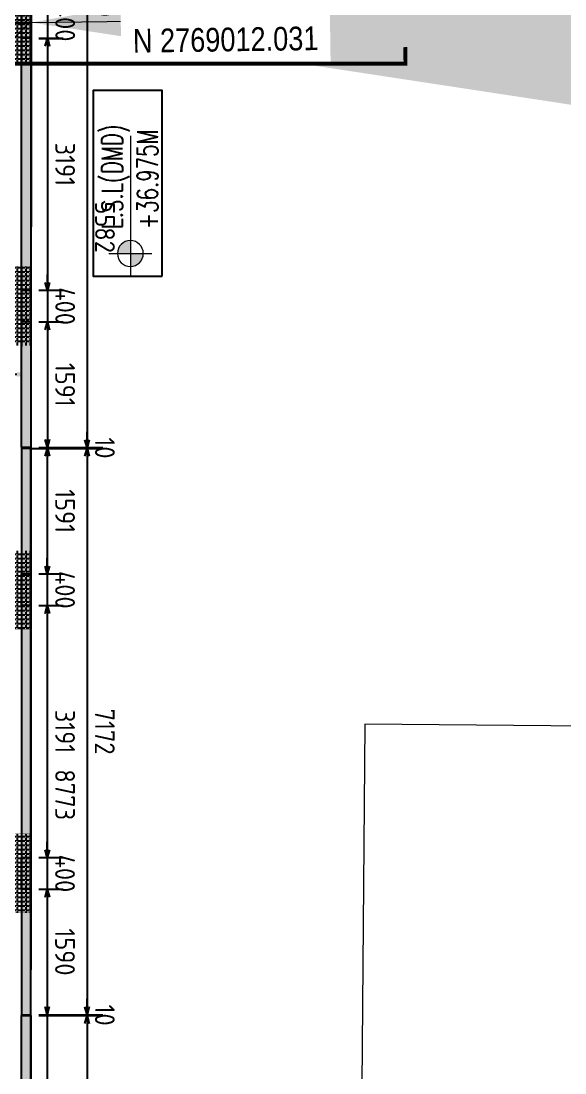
# Model space of a CAD drawing. Header units: centimetres. Extents: x -6122352 to 7132207, y -1694241 to 1947892.
# Drawn here: x 255440 to 262330, y -121795 to -108475 of the extents above; entities that cross this region are included whole.
import ezdxf

# ---------------------------------------------------------------- set-up
doc = ezdxf.new("R2010")
doc.units = ezdxf.units.CM
doc.header["$MEASUREMENT"] = 0
doc.header["$PDMODE"] = 66
doc.header["$PDSIZE"] = 100
doc.linetypes.add('DASHED2', pattern=[0.375, 0.25, -0.125])
doc.linetypes.add('DU23023_KAA_00_XX_M2_TR_KPTB_0024$0$DU23023_KAA_00_XX_M2_TR_XRBS_0024$0$PHANTOM2', pattern=[1.25, 0.625, -0.125, 0.125, -0.125, 0.125, -0.125])
for name, color, linetype in [('00-MI-DIM', 7, 'Continuous'), ('@MI-FOOTINGS', 7, 'Continuous'), ('@MI-REF LAYER', 7, 'Continuous'), ('@MI-TYPE-01', 30, 'Continuous'), ('@MI-TYPE-02', 6, 'Continuous'), ('XREF1$0$S-LEVELS', 2, 'Continuous'), ('XREF1$0$TYPICAL NEW PROFILE', 3, 'Continuous')]:
    doc.layers.add(name, color=color, linetype=linetype)
for name, color, linetype, lineweight, true_color in [('08-Compound Wall-2', 6, 'Continuous', 25, 0xff00ff), ('23585-XR-AR-DAMAC PLOT LIMITS$0$1-End units', 7, 'Continuous', 5, 0xf8991e), ('23585-XR-AR-DAMAC PLOT LIMITS$0$1-Open Space', 7, 'Continuous', 5, 0x90cf5a), ('23585-XR-AR-DAMAC PLOT LIMITS$0$1-Utility', 7, 'Continuous', 5, 0x8db1ff)]:
    doc.layers.add(name, color=color, linetype=linetype, lineweight=lineweight, true_color=true_color)
doc.layers.add('A-ANNO-TEXT', color=3, linetype='Continuous', lineweight=25)
doc.layers.add('XREF1$0$36-TAGLVL', color=23, linetype='Continuous', lineweight=9)
doc.styles.add('Gen-Text', font='arial.ttf', dxfattribs={"height": 2.5})
doc.styles.add('JWC BHQ 3.00', font='swissc.ttf', dxfattribs={"height": 3})
doc.styles.add('Schueco-BEMSTIL', font='isocpeur.ttf', dxfattribs={"width": 0.9})
doc.styles.get("Standard").update_dxf_attribs({"font": 'arial.ttf'})
doc.styles.add('XREF1$0$DLT_TEXT', font='romans.shx', dxfattribs={"width": 0.7})
doc.dimstyles.new('Dim Arrow Ann', dxfattribs={"dimtxt": 2.5, "dimasz": 3, "dimexe": 1.5, "dimexo": 1.5, "dimgap": 1, "dimtad": 1, "dimdec": 0, "dimlfac": 1000, "dimzin": 0, "dimdsep": 46, "dimtxsty": 'Gen-Text', "dimblk": 'ARCHTICK', "dimcen": 0, "dimclrd": 7, "dimclre": 7, "dimclrt": 7, "dimadec": 0, "dimazin": 0, "dimtfac": 1, "dimtdec": 0, "dimtofl": 0, "dimtmove": 2, "dimatfit": 3, "dimfxl": 1, "dimtolj": 1, "dimtzin": 0, "dimlwd": 0, "dimlwe": 0, "dimarcsym": 0})
doc.dimstyles.new('MI- JWC-TXT-2.5 MM', dxfattribs={"dimscale": 1.5, "dimtxt": 2.5, "dimasz": 1, "dimexe": 2, "dimexo": 1, "dimgap": 1, "dimtad": 1, "dimdec": 0, "dimdsep": 46, "dimtxsty": 'Schueco-BEMSTIL', "dimblk": 'OPEN30', "dimcen": 0, "dimdle": 2, "dimclrd": 140, "dimclre": 8, "dimclrt": 40, "dimadec": 0, "dimazin": 2, "dimtfac": 1, "dimtdec": 0, "dimtix": 1, "dimtmove": 2, "dimatfit": 3, "dimldrblk": 'OPEN', "dimfxl": 2, "dimlwd": -1, "dimlwe": -1, "dimarcsym": 0})
doc.dimstyles.get("Standard").update_dxf_attribs({"dimtxt": 5, "dimasz": 0.5, "dimexe": 0.18, "dimexo": 0.0625, "dimgap": 0.09, "dimtad": 0, "dimtih": 1, "dimtoh": 1, "dimdec": 0, "dimzin": 0, "dimdsep": 46, "dimtxsty": 'Standard', "dimcen": 0.09, "dimadec": 0, "dimazin": 0, "dimtfac": 1, "dimtdec": 0, "dimtofl": 0, "dimtmove": 0, "dimatfit": 3, "dimfxl": 1, "dimtolj": 1, "dimtzin": 0, "dimarcsym": 0})

# ---------------------------------------------------------------- blocks, each defined once
blk = doc.blocks.new('23585-XR-AR-BOUNDARY WALLS AND SETBACKS')
at = {"layer": '08-Compound Wall-2'}
blk.add_lwpolyline([(496661.888, 2768995.669), (496662.023, 2768995.817), (496644.328, 2769012.031), (496626.633, 2769028.244), (496626.498, 2769028.097)], dxfattribs=at)
blk = doc.blocks.new('A$C9d9485f6')
at = {"layer": 'A-ANNO-TEXT', "rotation": 312.4881850805905}
blk.add_blockref('23585-XR-AR-BOUNDARY WALLS AND SETBACKS', (-2377088.535, -1504219.252), dxfattribs=at)
blk = doc.blocks.new('23585-XR-AR-DAMAC PLOT LIMITS')
at = {"layer": '23585-XR-AR-DAMAC PLOT LIMITS$0$1-End units', "color": 251, "true_color": 0x636466}
for points in [[(496644.328, 2769012.031), (496638.148, 2769005.286), (496620.453, 2769021.5), (496626.633, 2769028.244)], [(496662.023, 2768995.817), (496655.843, 2768989.073), (496638.148, 2769005.286), (496644.328, 2769012.031)]]:
    blk.add_lwpolyline(points, close=True, dxfattribs=at)
at = {"layer": '23585-XR-AR-DAMAC PLOT LIMITS$0$1-Open Space', "color": 251, "true_color": 0x636466}
blk.add_lwpolyline([(496662.375, 2769009.468), (496665.774, 2769006.307), (496666.016, 2769000.175), (496662.023, 2768995.817), (496644.328, 2769012.031), (496626.633, 2769028.244), (496630.832, 2769032.828), (496637.009, 2769033.075), (496637.723, 2769032.411), (496633.553, 2769027.938), (496638.015, 2769023.778), (496642.189, 2769028.255), (496643.548, 2769026.99), (496647.941, 2769022.901), (496652.333, 2769018.814), (496656.725, 2769014.727), (496657.91, 2769013.624), (496653.736, 2769009.147), (496658.197, 2769004.987)], close=True, dxfattribs=at)
at = {"layer": '23585-XR-AR-DAMAC PLOT LIMITS$0$1-Utility', "color": 251, "true_color": 0x636466}
blk.add_lwpolyline([(496661.117, 2769010.639), (496657.91, 2769013.624), (496653.736, 2769009.147), (496658.197, 2769004.987), (496662.375, 2769009.468)], close=True, dxfattribs=at)
blk = doc.blocks.new('A$Cf093b529')
at = {"layer": 'A-ANNO-TEXT'}
blk.add_blockref('23585-XR-AR-DAMAC PLOT LIMITS', (-495391.99, -2768603.442), dxfattribs=at)
blk = doc.blocks.new('_ArchTick')
at = {"color": 0, "linetype": 'ByBlock', "const_width": 0.15}
blk.add_lwpolyline([(-0.5, -0.5), (0.5, 0.5)], dxfattribs=at)
blk = doc.blocks.new('A$Cd6a0eabc')
at = {"color": 1, "true_color": 0xeb0000, "const_width": 0.008}
blk.add_lwpolyline([(45.15, 0), (39.15, 0), (33.15, 0), (27.15, 0), (21.15, 0), (15.15, 0), (9.15, 0), (0, 0), (0, 24), (9.15, 24.001), (15.15, 24), (21.15, 24), (27.15, 24), (33.15, 24), (39.15, 24), (45.15, 24), (54.298, 24), (54.297, 0)], close=True, dxfattribs=at)
blk = doc.blocks.new('A$Cd086fac5')
at = {"color": 1, "true_color": 0xeb0000, "const_width": 0.008}
blk.add_lwpolyline([(45.148, 0), (39.148, 0), (33.148, 0), (27.148, 0), (21.148, 0), (15.148, 0), (9.148, 0), (0.001, 0), (0, 24), (9.148, 24), (15.148, 24), (21.148, 24), (27.148, 24), (33.148, 24), (39.148, 24), (45.148, 24), (54.298, 24), (54.298, 0)], close=True, dxfattribs=at)
blk = doc.blocks.new('A$C1c81b485')
at = {"color": 1, "true_color": 0xeb0000, "const_width": 0.008}
blk.add_lwpolyline([(46.897, -23.48), (40.897, -23.48), (34.897, -23.48), (28.897, -23.48), (22.897, -23.48), (16.897, -23.48), (10.897, -23.48), (1.75, -23.48), (1.749, 0.52), (10.897, 0.52), (16.897, 0.52), (22.897, 0.52), (28.897, 0.52), (34.897, 0.52), (40.897, 0.52), (46.897, 0.52), (56.047, 0.52), (56.047, -23.48)], close=True, dxfattribs=at)
blk = doc.blocks.new('*D501')
at = {"color": 0, "lineweight": -2, "transparency": 16777216}
for p, q in [((494371.069, 2767879.89), (494371.069, 2767880.22)), ((494374.067, 2767879.865), (494374.067, 2767880.22)), ((494373.887, 2767880.04), (494371.249, 2767880.04))]:
    blk.add_line(p, q, dxfattribs=at)
at = {"color": 0, "transparency": 16777216}
for points in [[(494371.249, 2767880.07), (494371.249, 2767880.01), (494371.069, 2767880.04)], [(494373.887, 2767880.07), (494373.887, 2767880.01), (494374.067, 2767880.04)]]:
    blk.add_solid(points, dxfattribs=at)
at = {"layer": 'Defpoints', "color": 0, "transparency": 16777216}
for p in [(494371.069, 2767880.04), (494371.069, 2767879.827), (494374.067, 2767879.803)]:
    blk.add_point(p, dxfattribs=at)
at = {"color": 0, "transparency": 16777216, "insert": (494372.568, 2767880.234), "char_height": 0.2, "attachment_point": 5}
blk.add_mtext('\\A1;SET BACK   3.00', dxfattribs=at)
blk = doc.blocks.new('XREF1$0$LVL  ATTR')
at = {"color": 7}
blk.add_wipeout([(-0.337, 0.384), (1.897, 0.384), (1.897, -0.45), (-0.337, -0.45)], dxfattribs=at)
at = {"layer": 'XREF1$0$36-TAGLVL', "extrusion": (-4.88814e-07, 1.40652e-17, 1)}
h = blk.add_hatch(color=252, dxfattribs=at)
h.paths.add_polyline_path([(-0.065, 0.156, 0.414214), (-0.222, 0), (-0.065, 0)])
h.paths.add_polyline_path([(0.091, 0), (-0.065, 0), (-0.065, -0.156, 0.414214)])
for p, q in [((-0.065, -0.26), (-0.065, 0.26)), ((1.351, 0, 0), (-0.325, 0, 0))]:
    blk.add_line(p, q, dxfattribs=at)
blk.add_circle((-0.065, 0, 0), 0.156, dxfattribs=at)
at = {"layer": 'XREF1$0$S-LEVELS', "color": 1}
blk.add_lwpolyline([(-0.337, 0.384), (1.897, 0.384), (1.897, -0.45), (-0.337, -0.45)], close=True, dxfattribs=at)
at = {"layer": 'XREF1$0$TYPICAL NEW PROFILE', "color": 3, "style": 'XREF1$0$DLT_TEXT', "width": 0.7}
for tag, p in [('+0.00M', (0.241, 0.067, 0)), ('S.S.L', (0.241, -0.345, 0))]:
    blk.add_attdef(tag, p, '', height=0.25, dxfattribs=at)
blk = doc.blocks.new('RCC COPING')
at = {"layer": '@MI-TYPE-01', "transparency": 33554679}
h = blk.add_hatch(color=8, dxfattribs=at)
h.dxf.hatch_style = 1
h.paths.add_polyline_path([(60, 200), (-60, 200), (-60, -200), (60, -200)])
at = {"layer": '@MI-TYPE-01', "color": 30}
blk.add_lwpolyline([(-60, 200), (60, 200), (60, -200), (-60, -200)], close=True, dxfattribs=at)
blk = doc.blocks.new('31309MM')
at = {"layer": '@MI-TYPE-01', "transparency": 33554679}
h = blk.add_hatch(color=30, dxfattribs=at)
h.dxf.hatch_style = 1
h.paths.add_polyline_path([(0, 120), (5582, 120), (5582, 0), (0, 0)])
h.paths.add_polyline_path([(5592, 0), (12764, 0), (12764, 120), (5592, 120)])
h.paths.add_polyline_path([(12774, 120), (18356, 120), (18356, 0), (12774, 0)])
h.paths.add_polyline_path([(18366, 0), (23537, 0), (23537, 120), (18366, 120)])
h.paths.add_polyline_path([(23547, 120), (30720, 120), (30720, 0), (23547, 0)])
h.paths.add_polyline_path([(30730, 0), (36309, 0), (36309, 120), (30730, 120)])
at = {"layer": '@MI-TYPE-01', "color": 30}
for points in [[(0, 120), (5582, 120), (5582, 0), (0, 0)], [(5592, 0), (12764, 0), (12764, 120), (5592, 120)], [(12774, 120), (18356, 120), (18356, 0), (12774, 0)]]:
    blk.add_lwpolyline(points, close=True, dxfattribs=at)
at = {"layer": '@MI-TYPE-01', "color": 240, "true_color": 0xed1f24, "rotation": 89.95700707059105}
for p in [(7382, 60), (10973, 60), (14565, 60), (18156, 60)]:
    blk.add_blockref('RCC COPING', p, dxfattribs=at)
blk = doc.blocks.new('A$Ceca04276')
at = {"layer": '@MI-TYPE-01', "color": 30, "rotation": 89.98971944707202}
blk.add_blockref('31309MM', (0, 10), dxfattribs=at)
blk = doc.blocks.new('T1-FOOTING')
at = {"transparency": 33554679}
h = blk.add_hatch(dxfattribs=at)
h.set_pattern_fill('ANGLE', color=256, scale=500)
h.set_pattern_definition([(0, (0, 0), (0, 137.5), [100, -37.5]), (90, (0, 0), (-137.5, 8e-15), [100, -37.5])])
h.paths.add_polyline_path([(-500, -300), (500, -300), (500, 0), (-500, 0)])
h.paths.add_polyline_path([(-499.75, -299.75), (499.75, -299.75), (499.75, -0.25), (-499.75, -0.25)], flags=16)
h = blk.add_hatch(dxfattribs=at)
h.set_pattern_fill('ANGLE', color=8, scale=200)
h.set_pattern_definition([(0, (0, 0), (0, 55), [40, -15]), (90, (0, 0), (-55, 3e-15), [40, -15])])
h.paths.add_polyline_path([(500, -300), (500, 0), (-500, 0), (-500, -300)])
h = blk.add_hatch(dxfattribs=at)
h.set_pattern_fill('ANSI31', color=8, scale=500)
h.paths.add_polyline_path([(500, -1000), (500, -300), (-500, -300), (-500, -1000)])
at = {"layer": '@MI-TYPE-01', "color": 240, "linetype": 'DASHED2', "true_color": 0xed1f24}
blk.add_line((-500, -300), (500, -300), dxfattribs=at)
at = {"layer": '@MI-TYPE-01', "color": 240, "true_color": 0xed1f24, "const_width": 2.5}
blk.add_lwpolyline([(-500, 0), (500, 0), (500, -1000), (-500, -1000)], close=True, dxfattribs=at)
blk = doc.blocks.new('_Open30')
at = {"color": 0, "linetype": 'ByBlock', "lineweight": -2}
for p, q in [((-1, 0.27), (0, 0)), ((0, 0), (-1, -0.27)), ((0, 0), (-1, 0))]:
    blk.add_line(p, q, dxfattribs=at)
blk = doc.blocks.new('*D1383')
at = {"layer": '@MI-TYPE-02', "color": 140, "transparency": 16777216}
for p, q in [((707, 24311), (707, 24411)), ((707, 24211), (707, 24201)), ((707, 24101), (707, 24001))]:
    blk.add_line(p, q, dxfattribs=at)
at = {"layer": '@MI-TYPE-02', "color": 8, "transparency": 16777216}
for p, q in [((96, 24211), (907, 24211)), ((96, 24201), (907, 24201))]:
    blk.add_line(p, q, dxfattribs=at)
at = {"layer": 'Defpoints', "color": 0, "transparency": 16777216}
for p in [(-4, 24211), (-4, 24201), (707, 24201)]:
    blk.add_point(p, dxfattribs=at)
at = {"layer": '@MI-TYPE-02', "color": 140, "transparency": 16777216, "xscale": 100, "yscale": 100, "zscale": 100}
for p, rotation in [((707, 24211), 270.0102658210683), ((707, 24201), 90.01026582106833)]:
    blk.add_blockref('_Open30', p, dxfattribs=dict(at, rotation=rotation))
at = {"layer": '@MI-TYPE-02', "color": 40, "transparency": 16777216, "insert": (932, 24206), "char_height": 250, "attachment_point": 5, "rotation": 270.0103, "style": 'Schueco-BEMSTIL'}
blk.add_mtext('10', dxfattribs=at)
blk = doc.blocks.new('_Open')
at = {"color": 0, "linetype": 'ByBlock', "lineweight": -2}
for p, q in [((-1, 0.2), (0, 0)), ((-1, -0.2), (0, 0)), ((0, 0), (-1, 0))]:
    blk.add_line(p, q, dxfattribs=at)
blk = doc.blocks.new('*D1384')
at = {"layer": '@MI-TYPE-02', "color": 8, "transparency": 16777216}
for p, q in [((96, 24201), (907, 24201)), ((97, 18619), (908, 18619))]:
    blk.add_line(p, q, dxfattribs=at)
at = {"layer": '@MI-TYPE-02', "color": 140, "transparency": 16777216}
blk.add_line((707, 24101), (708, 18719), dxfattribs=at)
at = {"layer": 'Defpoints', "color": 0, "transparency": 16777216}
for p in [(-4, 24201), (-3, 18619), (708, 18619)]:
    blk.add_point(p, dxfattribs=at)
at = {"layer": '@MI-TYPE-02', "color": 140, "transparency": 16777216, "xscale": 100, "yscale": 100, "zscale": 100}
for p, rotation in [((707, 24201), 90.01026582106833), ((708, 18619), 270.0102658210683)]:
    blk.add_blockref('_Open30', p, dxfattribs=dict(at, rotation=rotation))
at = {"layer": '@MI-TYPE-02', "color": 40, "transparency": 16777216, "insert": (933, 21410), "char_height": 250, "attachment_point": 5, "rotation": 270.0103, "style": 'Schueco-BEMSTIL'}
blk.add_mtext('5582', dxfattribs=at)
blk = doc.blocks.new('*D1385')
at = {"layer": '@MI-TYPE-02', "color": 140, "transparency": 16777216}
for p, q in [((708, 18719), (708, 18819)), ((708, 18619), (708, 18609)), ((708, 18509), (708, 18409))]:
    blk.add_line(p, q, dxfattribs=at)
at = {"layer": '@MI-TYPE-02', "color": 8, "transparency": 16777216}
for p, q in [((97, 18619), (908, 18619)), ((97, 18609), (908, 18609))]:
    blk.add_line(p, q, dxfattribs=at)
at = {"layer": 'Defpoints', "color": 0, "transparency": 16777216}
for p in [(-3, 18619), (-3, 18609), (708, 18609)]:
    blk.add_point(p, dxfattribs=at)
at = {"layer": '@MI-TYPE-02', "color": 140, "transparency": 16777216, "xscale": 100, "yscale": 100, "zscale": 100}
for p, rotation in [((708, 18619), 270.0102658210683), ((708, 18609), 90.01026582106833)]:
    blk.add_blockref('_Open30', p, dxfattribs=dict(at, rotation=rotation))
at = {"layer": '@MI-TYPE-02', "color": 40, "transparency": 16777216, "insert": (933, 18614), "char_height": 250, "attachment_point": 5, "rotation": 270.0103, "style": 'Schueco-BEMSTIL'}
blk.add_mtext('10', dxfattribs=at)
blk = doc.blocks.new('*D1386')
at = {"layer": '@MI-TYPE-02', "color": 8, "transparency": 16777216}
for p, q in [((97, 18609), (908, 18609)), ((98, 11437), (910, 11437))]:
    blk.add_line(p, q, dxfattribs=at)
at = {"layer": '@MI-TYPE-02', "color": 140, "transparency": 16777216}
blk.add_line((708, 18509), (710, 11537), dxfattribs=at)
at = {"layer": 'Defpoints', "color": 0, "transparency": 16777216}
for p in [(-3, 18609), (-2, 11437), (710, 11437)]:
    blk.add_point(p, dxfattribs=at)
at = {"layer": '@MI-TYPE-02', "color": 140, "transparency": 16777216, "xscale": 100, "yscale": 100, "zscale": 100}
for p, rotation in [((708, 18609), 90.01026582106833), ((710, 11437), 270.0102658210683)]:
    blk.add_blockref('_Open30', p, dxfattribs=dict(at, rotation=rotation))
at = {"layer": '@MI-TYPE-02', "color": 40, "transparency": 16777216, "insert": (934, 15023), "char_height": 250, "attachment_point": 5, "rotation": 270.0103, "style": 'Schueco-BEMSTIL'}
blk.add_mtext('7172', dxfattribs=at)
blk = doc.blocks.new('*D1387')
at = {"layer": '@MI-TYPE-02', "color": 140, "transparency": 16777216}
for p, q in [((710, 11537), (710, 11637)), ((710, 11437), (710, 11427)), ((710, 11327), (710, 11227))]:
    blk.add_line(p, q, dxfattribs=at)
at = {"layer": '@MI-TYPE-02', "color": 8, "transparency": 16777216}
for p, q in [((98, 11437), (910, 11437)), ((98, 11427), (910, 11427))]:
    blk.add_line(p, q, dxfattribs=at)
at = {"layer": 'Defpoints', "color": 0, "transparency": 16777216}
for p in [(-2, 11437), (-2, 11427), (710, 11427)]:
    blk.add_point(p, dxfattribs=at)
at = {"layer": '@MI-TYPE-02', "color": 140, "transparency": 16777216, "xscale": 100, "yscale": 100, "zscale": 100}
for p, rotation in [((710, 11437), 270.0102658210683), ((710, 11427), 90.01026582106833)]:
    blk.add_blockref('_Open30', p, dxfattribs=dict(at, rotation=rotation))
at = {"layer": '@MI-TYPE-02', "color": 40, "transparency": 16777216, "insert": (935, 11432), "char_height": 250, "attachment_point": 5, "rotation": 270.0103, "style": 'Schueco-BEMSTIL'}
blk.add_mtext('10', dxfattribs=at)
blk = doc.blocks.new('*D1388')
at = {"layer": '@MI-TYPE-02', "color": 8, "transparency": 16777216}
for p, q in [((98, 11427), (910, 11427)), ((99, 5845), (911, 5845))]:
    blk.add_line(p, q, dxfattribs=at)
at = {"layer": '@MI-TYPE-02', "color": 140, "transparency": 16777216}
blk.add_line((710, 11327), (711, 5945), dxfattribs=at)
at = {"layer": 'Defpoints', "color": 0, "transparency": 16777216}
for p in [(-2, 11427), (-1, 5845), (711, 5845)]:
    blk.add_point(p, dxfattribs=at)
at = {"layer": '@MI-TYPE-02', "color": 140, "transparency": 16777216, "xscale": 100, "yscale": 100, "zscale": 100}
for p, rotation in [((710, 11427), 90.01026582106833), ((711, 5845), 270.0102658210683)]:
    blk.add_blockref('_Open30', p, dxfattribs=dict(at, rotation=rotation))
at = {"layer": '@MI-TYPE-02', "color": 40, "transparency": 16777216, "insert": (935, 8636), "char_height": 250, "attachment_point": 5, "rotation": 270.0103, "style": 'Schueco-BEMSTIL'}
blk.add_mtext('5582', dxfattribs=at)
blk = doc.blocks.new('*D1341')
at = {"layer": '@MI-TYPE-02', "color": 140, "transparency": 16777216}
for p, q in [((382687, -172961), (382687, -172861)), ((382687, -173061), (382687, -173461)), ((382687, -173561), (382687, -173661))]:
    blk.add_line(p, q, dxfattribs=at)
at = {"layer": '@MI-TYPE-02', "color": 8, "transparency": 16777216}
for p, q in [((382580, -173061), (382887, -173061)), ((382580, -173461), (382887, -173461))]:
    blk.add_line(p, q, dxfattribs=at)
at = {"layer": 'Defpoints', "color": 0, "transparency": 16777216}
for p in [(382480, -173061), (382480, -173461), (382687, -173461)]:
    blk.add_point(p, dxfattribs=at)
at = {"layer": '@MI-TYPE-02', "color": 140, "transparency": 16777216, "xscale": 100, "yscale": 100, "zscale": 100}
for p, rotation in [((382687, -173061), 270.0102658210683), ((382687, -173461), 90.01026582106833)]:
    blk.add_blockref('_Open30', p, dxfattribs=dict(at, rotation=rotation))
at = {"layer": '@MI-TYPE-02', "color": 40, "transparency": 16777216, "insert": (382912, -173261), "char_height": 250, "attachment_point": 5, "rotation": 270.0103, "style": 'Schueco-BEMSTIL'}
blk.add_mtext('400', dxfattribs=at)
blk = doc.blocks.new('*D1390')
at = {"layer": '@MI-TYPE-02', "color": 8, "transparency": 16777216}
for p, q in [((96, 23801), (403, 23801)), ((97, 20610), (404, 20610))]:
    blk.add_line(p, q, dxfattribs=at)
at = {"layer": '@MI-TYPE-02', "color": 140, "transparency": 16777216}
blk.add_line((203, 23701), (204, 20710), dxfattribs=at)
at = {"layer": 'Defpoints', "color": 0, "transparency": 16777216}
for p in [(-4, 23801), (-3, 20610), (204, 20610)]:
    blk.add_point(p, dxfattribs=at)
at = {"layer": '@MI-TYPE-02', "color": 140, "transparency": 16777216, "xscale": 100, "yscale": 100, "zscale": 100}
for p, rotation in [((203, 23801), 90.01026582106833), ((204, 20610), 270.0102658210683)]:
    blk.add_blockref('_Open30', p, dxfattribs=dict(at, rotation=rotation))
at = {"layer": '@MI-TYPE-02', "color": 40, "transparency": 16777216, "insert": (428, 22205), "char_height": 250, "attachment_point": 5, "rotation": 270.0103, "style": 'Schueco-BEMSTIL'}
blk.add_mtext('3191', dxfattribs=at)
blk = doc.blocks.new('*D1391')
at = {"layer": '@MI-TYPE-02', "color": 140, "transparency": 16777216}
for p, q in [((204, 20710), (204, 20810)), ((204, 20610), (204, 20210)), ((204, 20110), (204, 20010))]:
    blk.add_line(p, q, dxfattribs=at)
at = {"layer": '@MI-TYPE-02', "color": 8, "transparency": 16777216}
for p, q in [((97, 20610), (404, 20610)), ((96, 20210), (404, 20210))]:
    blk.add_line(p, q, dxfattribs=at)
at = {"layer": 'Defpoints', "color": 0, "transparency": 16777216}
for p in [(-3, 20610), (-4, 20210), (204, 20210)]:
    blk.add_point(p, dxfattribs=at)
at = {"layer": '@MI-TYPE-02', "color": 140, "transparency": 16777216, "xscale": 100, "yscale": 100, "zscale": 100}
for p, rotation in [((204, 20610), 270.0102658210683), ((204, 20210), 90.01026582106833)]:
    blk.add_blockref('_Open30', p, dxfattribs=dict(at, rotation=rotation))
at = {"layer": '@MI-TYPE-02', "color": 40, "transparency": 16777216, "insert": (429, 20410), "char_height": 250, "attachment_point": 5, "rotation": 270.0103, "style": 'Schueco-BEMSTIL'}
blk.add_mtext('400', dxfattribs=at)
blk = doc.blocks.new('*D1392')
at = {"layer": '@MI-TYPE-02', "color": 8, "transparency": 16777216}
for p, q in [((96, 20210), (404, 20210)), ((96, 18619), (404, 18619))]:
    blk.add_line(p, q, dxfattribs=at)
at = {"layer": '@MI-TYPE-02', "color": 140, "transparency": 16777216}
blk.add_line((204, 20110), (204, 18719), dxfattribs=at)
at = {"layer": 'Defpoints', "color": 0, "transparency": 16777216}
for p in [(-4, 20210), (-4, 18619), (204, 18619)]:
    blk.add_point(p, dxfattribs=at)
at = {"layer": '@MI-TYPE-02', "color": 140, "transparency": 16777216, "xscale": 100, "yscale": 100, "zscale": 100}
for p, rotation in [((204, 20210), 90.01026582106833), ((204, 18619), 270.0102658210683)]:
    blk.add_blockref('_Open30', p, dxfattribs=dict(at, rotation=rotation))
at = {"layer": '@MI-TYPE-02', "color": 40, "transparency": 16777216, "insert": (429, 19414), "char_height": 250, "attachment_point": 5, "rotation": 270.0103, "style": 'Schueco-BEMSTIL'}
blk.add_mtext('1591', dxfattribs=at)
blk = doc.blocks.new('*D1393')
at = {"layer": '@MI-TYPE-02', "color": 8, "transparency": 16777216}
for p, q in [((96, 18609), (404, 18609)), ((97, 17018), (404, 17018))]:
    blk.add_line(p, q, dxfattribs=at)
at = {"layer": '@MI-TYPE-02', "color": 140, "transparency": 16777216}
blk.add_line((204, 18509), (204, 17118), dxfattribs=at)
at = {"layer": 'Defpoints', "color": 0, "transparency": 16777216}
for p in [(-4, 18609), (-3, 17018), (204, 17018)]:
    blk.add_point(p, dxfattribs=at)
at = {"layer": '@MI-TYPE-02', "color": 140, "transparency": 16777216, "xscale": 100, "yscale": 100, "zscale": 100}
for p, rotation in [((204, 18609), 90.01026582106833), ((204, 17018), 270.0102658210683)]:
    blk.add_blockref('_Open30', p, dxfattribs=dict(at, rotation=rotation))
at = {"layer": '@MI-TYPE-02', "color": 40, "transparency": 16777216, "insert": (429, 17814), "char_height": 250, "attachment_point": 5, "rotation": 270.0103, "style": 'Schueco-BEMSTIL'}
blk.add_mtext('1591', dxfattribs=at)
blk = doc.blocks.new('*D1394')
at = {"layer": '@MI-TYPE-02', "color": 140, "transparency": 16777216}
for p, q in [((204, 17118), (204, 17218)), ((204, 17018), (204, 16618)), ((204, 16518), (204, 16418))]:
    blk.add_line(p, q, dxfattribs=at)
at = {"layer": '@MI-TYPE-02', "color": 8, "transparency": 16777216}
for p, q in [((97, 17018), (404, 17018)), ((97, 16618), (404, 16618))]:
    blk.add_line(p, q, dxfattribs=at)
at = {"layer": 'Defpoints', "color": 0, "transparency": 16777216}
for p in [(-3, 17018), (-3, 16618), (204, 16618)]:
    blk.add_point(p, dxfattribs=at)
at = {"layer": '@MI-TYPE-02', "color": 140, "transparency": 16777216, "xscale": 100, "yscale": 100, "zscale": 100}
for p, rotation in [((204, 17018), 270.0102658210683), ((204, 16618), 90.01026582106833)]:
    blk.add_blockref('_Open30', p, dxfattribs=dict(at, rotation=rotation))
at = {"layer": '@MI-TYPE-02', "color": 40, "transparency": 16777216, "insert": (429, 16818), "char_height": 250, "attachment_point": 5, "rotation": 270.0103, "style": 'Schueco-BEMSTIL'}
blk.add_mtext('400', dxfattribs=at)
blk = doc.blocks.new('*D1395')
at = {"layer": '@MI-TYPE-02', "color": 8, "transparency": 16777216}
for p, q in [((97, 16618), (404, 16618)), ((98, 13427), (405, 13427))]:
    blk.add_line(p, q, dxfattribs=at)
at = {"layer": '@MI-TYPE-02', "color": 140, "transparency": 16777216}
blk.add_line((204, 16518), (205, 13527), dxfattribs=at)
at = {"layer": 'Defpoints', "color": 0, "transparency": 16777216}
for p in [(-3, 16618), (-2, 13427), (205, 13427)]:
    blk.add_point(p, dxfattribs=at)
at = {"layer": '@MI-TYPE-02', "color": 140, "transparency": 16777216, "xscale": 100, "yscale": 100, "zscale": 100}
for p, rotation in [((204, 16618), 90.01026582106833), ((205, 13427), 270.0102658210683)]:
    blk.add_blockref('_Open30', p, dxfattribs=dict(at, rotation=rotation))
at = {"layer": '@MI-TYPE-02', "color": 40, "transparency": 16777216, "insert": (430, 15023), "char_height": 250, "attachment_point": 5, "rotation": 270.0103, "style": 'Schueco-BEMSTIL'}
blk.add_mtext('3191', dxfattribs=at)
blk = doc.blocks.new('*D1396')
at = {"layer": '@MI-TYPE-02', "color": 140, "transparency": 16777216}
for p, q in [((205, 13527), (205, 13627)), ((205, 13427), (205, 13027)), ((205, 12927), (205, 12827))]:
    blk.add_line(p, q, dxfattribs=at)
at = {"layer": '@MI-TYPE-02', "color": 8, "transparency": 16777216}
for p, q in [((98, 13427), (405, 13427)), ((98, 13027), (405, 13027))]:
    blk.add_line(p, q, dxfattribs=at)
at = {"layer": 'Defpoints', "color": 0, "transparency": 16777216}
for p in [(-2, 13427), (-2, 13027), (205, 13027)]:
    blk.add_point(p, dxfattribs=at)
at = {"layer": '@MI-TYPE-02', "color": 140, "transparency": 16777216, "xscale": 100, "yscale": 100, "zscale": 100}
for p, rotation in [((205, 13427), 270.0102658210683), ((205, 13027), 90.01026582106833)]:
    blk.add_blockref('_Open30', p, dxfattribs=dict(at, rotation=rotation))
at = {"layer": '@MI-TYPE-02', "color": 40, "transparency": 16777216, "insert": (430, 13227), "char_height": 250, "attachment_point": 5, "rotation": 270.0103, "style": 'Schueco-BEMSTIL'}
blk.add_mtext('400', dxfattribs=at)
blk = doc.blocks.new('*D1397')
at = {"layer": '@MI-TYPE-02', "color": 8, "transparency": 16777216}
for p, q in [((98, 13027), (405, 13027)), ((98, 11437), (405, 11437))]:
    blk.add_line(p, q, dxfattribs=at)
at = {"layer": '@MI-TYPE-02', "color": 140, "transparency": 16777216}
blk.add_line((205, 12927), (205, 11537), dxfattribs=at)
at = {"layer": 'Defpoints', "color": 0, "transparency": 16777216}
for p in [(-2, 13027), (-2, 11437), (205, 11437)]:
    blk.add_point(p, dxfattribs=at)
at = {"layer": '@MI-TYPE-02', "color": 140, "transparency": 16777216, "xscale": 100, "yscale": 100, "zscale": 100}
for p, rotation in [((205, 13027), 90.01026582106833), ((205, 11437), 270.0102658210683)]:
    blk.add_blockref('_Open30', p, dxfattribs=dict(at, rotation=rotation))
at = {"layer": '@MI-TYPE-02', "color": 40, "transparency": 16777216, "insert": (430, 12232), "char_height": 250, "attachment_point": 5, "rotation": 270.0103, "style": 'Schueco-BEMSTIL'}
blk.add_mtext('1590', dxfattribs=at)
blk = doc.blocks.new('*D1398')
at = {"layer": '@MI-TYPE-02', "color": 8, "transparency": 16777216}
for p, q in [((-23, 18609), (404, 18609)), ((98, 9836), (406, 9836))]:
    blk.add_line(p, q, dxfattribs=at)
at = {"layer": '@MI-TYPE-02', "color": 140, "transparency": 16777216}
blk.add_line((204, 18509), (206, 9936), dxfattribs=at)
at = {"layer": 'Defpoints', "color": 0, "transparency": 16777216}
for p in [(-123, 18609), (-2, 9836), (206, 9836)]:
    blk.add_point(p, dxfattribs=at)
at = {"layer": '@MI-TYPE-02', "color": 140, "transparency": 16777216, "xscale": 100, "yscale": 100, "zscale": 100}
for p, rotation in [((204, 18609), 90.01026582106833), ((206, 9836), 270.0102658210683)]:
    blk.add_blockref('_Open30', p, dxfattribs=dict(at, rotation=rotation))
at = {"layer": '@MI-TYPE-02', "color": 40, "transparency": 16777216, "insert": (430, 14223), "char_height": 250, "attachment_point": 5, "rotation": 270.0103, "style": 'Schueco-BEMSTIL'}
blk.add_mtext('8773', dxfattribs=at)
blk = doc.blocks.new('M3 REF WITH TABLES')
at = {"color": 1, "const_width": 0.02}
blk.add_lwpolyline([(204.492, 152.243), (199.476, 151.996), (189.689, 160.94), (189.435, 160.667), (189.689, 160.94), (187.33, 163.127), (186.911, 168.381)], dxfattribs=at)
blk = doc.blocks.new('A$Cf0bbf950')
at = {"color": 1, "true_color": 0xeb0000, "const_width": 0.008}
blk.add_lwpolyline([(45.15, 0.599), (39.15, 0.599), (33.15, 0.599), (27.15, 0.599), (21.15, 0.599), (15.15, 0.599), (9.15, 0.599), (0, 0.599), (0, 24.599), (9.15, 24.599), (15.15, 24.599), (21.15, 24.599), (27.15, 24.599), (33.15, 24.599), (39.15, 24.599), (45.15, 24.599), (54.298, 24.599), (54.297, 0.599)], close=True, dxfattribs=at)
dim = blk.add_linear_dim(base=(51.3, 20.143), p1=(54.298, 19.906), p2=(51.3, 19.93), text='SET BACK   <>', dimstyle='Standard', override={"dimtxt": 0.2, "dimtad": 1, "dimtih": 0, "dimdec": 2})
dim.commit()
dim.dimension.update_dxf_attribs({"geometry": '*D501', "text_midpoint": (52.799, 20.337), "insert": (-494319.769, -2767859.897)})
blk = doc.blocks.new('T1-PARTITON 2')
at = {"layer": '@MI-FOOTINGS', "color": 240, "true_color": 0xed1f24, "xscale": -1, "rotation": 270.0100462352146}
for p in [(-2.8, 24000.6), (-2.1, 20409.5), (-2.8, 16818.1), (-2.2, 13227.3)]:
    blk.add_blockref('T1-FOOTING', p, dxfattribs=at)
at = {"layer": '@MI-TYPE-02', "rotation": 0.02048826124247522}
blk.add_blockref('A$Ceca04276', (-1.3, 5835), dxfattribs=at)
at = {"layer": '@MI-TYPE-02'}
dim = blk.add_linear_dim(base=(203.1, 23800.6), p1=(-4, 24200.6), p2=(-4.2, 23800.6), angle=90.01027, dimstyle='MI- JWC-TXT-2.5 MM', dxfattribs=at)
dim.commit()
dim.dimension.update_dxf_attribs({"geometry": '*D1341', "text_midpoint": (428, 24000.6), "insert": (-382483.8, 197261.2)})
for base, p1, p2, picture, middle in [((707.3, 24200.7), (-4, 24210.7), (-4, 24200.6), '*D1383', (932.3, 24205.8)), ((708.3, 18619), (-4, 24200.6), (-3, 18618.9), '*D1384', (932.8, 21409.9)), ((203.6, 20609.6), (-4.2, 23800.6), (-3.3, 20609.5), '*D1390', (428.3, 22205.1)), ((203.7, 20209.6), (-3.3, 20609.5), (-3.6, 20209.5), '*D1391', (428.7, 20409.6)), ((204, 18619), (-3.6, 20209.5), (-3.6, 18618.9), '*D1392', (428.8, 19414.3)), ((708.3, 18609), (-3, 18618.9), (-3.1, 18608.9), '*D1385', (933.3, 18614.1)), ((205.6, 9836.2), (-123.1, 18608.9), (-1.6, 9836.2), '*D1398', (429.8, 14222.6)), ((204.3, 17018.2), (-3.6, 18608.9), (-2.9, 17018.1), '*D1393', (429.1, 17813.6)), ((709.6, 11436.9), (-3.1, 18608.9), (-1.9, 11436.8), '*D1386', (934, 15023)), ((204.3, 16618.2), (-2.9, 17018.1), (-2.9, 16618.1), '*D1394', (429.3, 16818.2)), ((204.9, 13427.3), (-2.9, 16618.1), (-2.1, 13427.3), '*D1395', (429.6, 15022.8)), ((205, 13027.3), (-2.1, 13427.3), (-2.3, 13027.3), '*D1396', (430, 13227.4)), ((205.2775, 11436.8518), (-2.2917, 13027.2867), (-1.8583, 11436.8147), '*D1397', (430.135, 12232.1281)), ((709.6, 11426.9), (-1.9, 11436.8), (-1.9, 11426.8), '*D1387', (934.6, 11432)), ((710.6, 5845.1), (-1.9, 11426.8), (-0.9, 5844.9), '*D1388', (935.1, 8636))]:
    dim = blk.add_linear_dim(base=base, p1=p1, p2=p2, angle=90.01027, dimstyle='MI- JWC-TXT-2.5 MM', dxfattribs=at)
    dim.commit()
    dim.dimension.update_dxf_attribs({"geometry": picture, "text_midpoint": middle})

msp = doc.modelspace()

# ---------------------------------------------------------------- linework, layer by layer
at = {"layer": '@MI-REF LAYER', "color": 1, "const_width": 20}
msp.add_lwpolyline([(255461.35243, -132413.51379), (251891.7149, -128880.866), (251876.29287, -115623.08159), (251503.27697, -115620.42368), (251876.29287, -115623.08159), (251896.14687, -112406.34609), (255487.51991, -108548.98884)], dxfattribs=at)

# ---------------------------------------------------------------- block references
at = {"layer": '@MI-REF LAYER', "xscale": 1000, "yscale": 1000, "zscale": 1000}
msp.add_blockref('A$C9d9485f6', (-23958.95046, 48155.57226), dxfattribs=at)
at = {"layer": '@MI-REF LAYER', "color": 10, "xscale": 1000, "yscale": 1000, "zscale": 1000}
for name, p, rotation in [('A$C1c81b485', (257319.42251, -107973.35511), 179.9901606833409), ('A$Cd086fac5', (255574.24306, -84493.15774), 179.9901606820299), ('A$Cf0bbf950', (201267.69577, -133083.00234), 359.9901722150165), ('A$Cd6a0eabc', (201268.08905, -132484.26543), 359.9901722112346)]:
    msp.add_blockref(name, p, dxfattribs=dict(at, rotation=rotation))

# ---------------------------------------------------------------- leaders
at = {"annotation_type": 0, "has_hookline": 1, "hookline_direction": 0, "text_width": 2318.18182, "horizontal_direction": (0.999896, 0.014422, 0)}
msp.add_leader([(255570.12198, -108493.45577), (256853.825, -108478.37711)], dimstyle='Dim Arrow Ann', override={"dimscale": 0, "dimasz": 8000, "dimtad": 0}, dxfattribs=at)

# ---------------------------------------------------------------- next in the draw order: block references
at = {"layer": '@MI-REF LAYER', "color": 7}
ref = msp.add_blockref('XREF1$0$LVL  ATTR', (256825.3567, -111350.86938, -0.00022), dxfattribs=dict(at, xscale=-1051.480567989675, yscale=1051.480567989676, zscale=1051.480567989675, rotation=269.9900707110151))
ref.add_attrib('S.S.L', 'L.S.L(DMD)', (256725.22719, -111107.80568, -0.15134), dxfattribs={"layer": 'XREF1$0$TYPICAL NEW PROFILE', "color": 3, "height": 262.870142, "rotation": 89.990074028, "style": 'XREF1$0$DLT_TEXT', "width": 0.7})
ref.add_attrib('+0.00M', '+36.975M ', (257174.56179, -111110.10906, -0.15134), dxfattribs={"layer": 'XREF1$0$TYPICAL NEW PROFILE', "color": 3, "height": 262.870142, "rotation": 89.990074028, "style": 'XREF1$0$DLT_TEXT', "width": 0.7})

# ---------------------------------------------------------------- next in the draw order: texts
at = {"layer": '00-MI-DIM', "color": 20, "insert": (256853.835, -108478.37697), "char_height": 300, "attachment_point": 4, "rotation": 0.826363953, "style": 'JWC BHQ 3.00', "bg_fill": 3, "box_fill_scale": 1.5, "bg_fill_color": 256, "bg_fill_true_color": 13158600, "bg_fill_transparency": 0}
msp.add_mtext('\\A1;E 496644.328\\PN 2769012.031', dxfattribs=at)

# ---------------------------------------------------------------- next in the draw order: linework, layer by layer
at = {"layer": '00-MI-DIM', "color": 94, "linetype": 'DU23023_KAA_00_XX_M2_TR_KPTB_0024$0$DU23023_KAA_00_XX_M2_TR_XRBS_0024$0$PHANTOM2', "ltscale": 10, "const_width": 50}
msp.add_lwpolyline([(260309.91892, -108805.86866), (260310.2308, -109016.46146), (22420.43537, -109016.46146), (22416.86832, -108770.33311)], dxfattribs=at)

# ---------------------------------------------------------------- next in the draw order: block references
at = {"layer": '@MI-REF LAYER', "xscale": 1000, "yscale": 1000, "zscale": 1000}
for name, p, rotation in [('A$Cf093b529', (-891608.73293, 539022.72011), 312.4882903633292), ('M3 REF WITH TABLES', (5073.57098, -84448.84299), 312.4882889992022)]:
    msp.add_blockref(name, p, dxfattribs=dict(at, rotation=rotation))
at = {"layer": '@MI-TYPE-01', "rotation": 359.977467402098}
msp.add_blockref('T1-PARTITON 2', (255562.34189, -132494.77346), dxfattribs=at)

doc.saveas('drawing.dxf')
